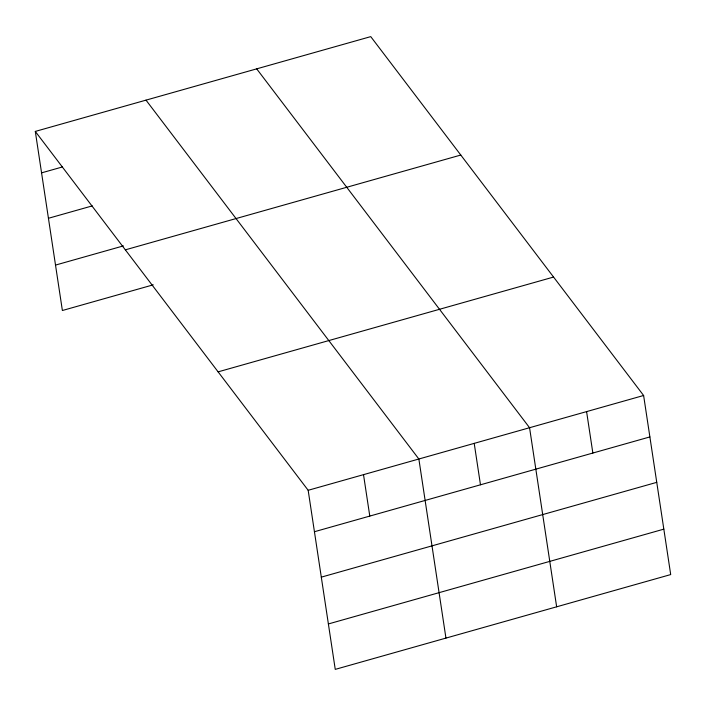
<?xml version="1.0" encoding="UTF-8"?>
<svg xmlns="http://www.w3.org/2000/svg" width="706" height="706" viewBox="0 0 706 706"><rect width="100%" height="100%" fill="white"/><g stroke="black" fill="none" stroke-linecap="round" stroke-linejoin="round"><path stroke-width="1.06" d="M35.3 131.422L370.747 36.624L643.616 395.492L670.7 574.578L335.253 669.376L308.169 490.291L35.3 131.422L62.384 310.508L153.237 284.836M41.566 172.855L62.455 166.951M48.44 218.278L92.301 205.887M55.518 265.085L123.4 245.9M125.341 249.845L460.797 155.046M218.119 371.859L553.566 277.061M308.169 490.291L643.616 395.492M314.435 531.724L649.882 436.926M321.301 577.146L656.748 482.348M328.378 623.954L663.834 529.147M256.693 68.853L529.562 427.721L556.646 606.807M146.001 100.137L418.861 459.006L445.945 638.092M586.589 411.607L592.855 453.04M474.211 443.359L480.477 484.793M363.511 474.644L369.785 516.077"/></g></svg>
